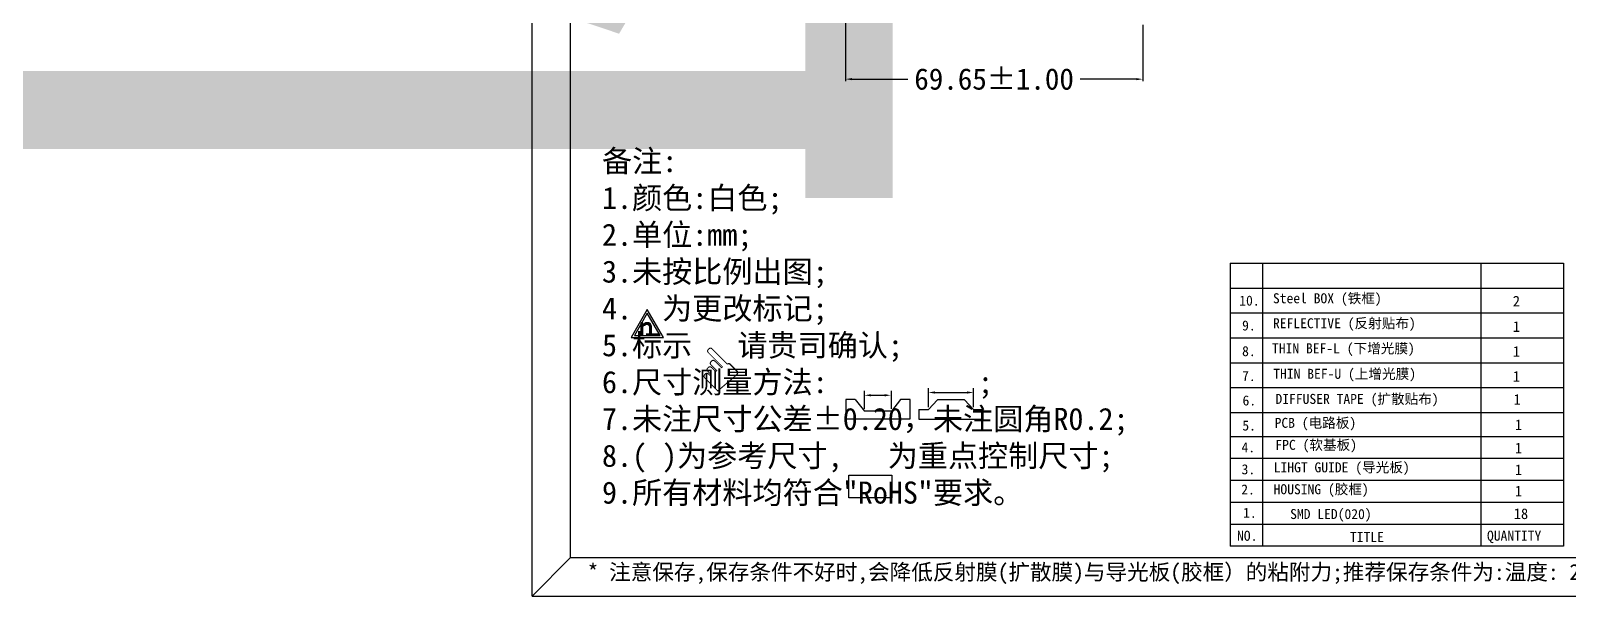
# Model space of a CAD drawing. Extents: x 23 to 280686, y -58 to 9807.
# Drawn here: x 142231.6 to 142592, y 3886.4 to 4018.8 of the extents above; entities that cross this region are included whole.
import ezdxf
from ezdxf.enums import TextEntityAlignment as Align

# ---------------------------------------------------------------- set-up
doc = ezdxf.new("R2010")
doc.units = 0
doc.header["$LTSCALE"] = 23.1
doc.header["$PDMODE"] = 35
doc.layers.get('0').update_dxf_attribs({"linetype": 'CONTINUOUS'})
doc.layers.get('Defpoints').update_dxf_attribs({"linetype": 'CONTINUOUS'})
for name, color, linetype in [('', 7, 'CONTINUOUS'), ('DIM', 130, 'CONTINUOUS'), ('OBJ-TEXT', 7, 'CONTINUOUS'), ('文字', 233, 'CONTINUOUS')]:
    doc.layers.add(name, color=color, linetype=linetype)
doc.styles.add('RD', font='ROMAND.shx', dxfattribs={"width": 0.8})
doc.styles.add('RS', font='txt.shx', dxfattribs={"width": 0.95})
doc.styles.get("Standard").update_dxf_attribs({"font": ''})
doc.styles.add('WMF-宋体3', font='')
doc.styles.add('宋体', font='')
doc.styles.get('Standard').set_extended_font_data('SimSun')
doc.styles.get('WMF-宋体3').set_extended_font_data('SimSun', bold=True)
doc.styles.get('宋体').set_extended_font_data('SimSun')
doc.dimstyles.new('ISO-25$0', dxfattribs={"dimtxt": 2.5, "dimasz": 1.5, "dimexe": 0.5, "dimexo": 0.5, "dimgap": 1, "dimtad": 2, "dimzin": 1, "dimdsep": 46, "dimtxsty": 'Standard', "dimcen": 2.5, "dimclrd": 3, "dimclre": 3, "dimclrt": 3, "dimadec": 0, "dimazin": 0, "dimtfac": 1, "dimtmove": 0, "dimatfit": 3, "dimfxl": 1, "dimtfillclr": 3, "dimtzin": 1, "dimarcsym": 0})

# ---------------------------------------------------------------- blocks, each defined once
blk = doc.blocks.new('变更标记')
at = {"layer": 'DIM', "color": 1}
for points in [[(0, 0), (-1.76, -3.05), (1.76, -3.05)], [(0, -0.4), (-1.41, -2.85), (1.41, -2.85)]]:
    blk.add_lwpolyline(points, close=True, dxfattribs=at)
at = {"layer": 'DIM', "style": 'RD'}
blk.add_attdef('1', text='', height=2, dxfattribs=at).set_placement((-0.14, -1.8), align=Align.MIDDLE)
blk = doc.blocks.new('2')
at = {"layer": 'OBJ-TEXT', "color": 4}
for p, q in [((2789.654, -465.823), (2789.654, -464.746)), ((2791.282, -465.823), (2791.282, -464.746)), ((2789.112, -465.268), (2788.539, -465.268)), ((2788.539, -465.268), (2788.539, -466.429)), ((2789.112, -465.268), (2789.654, -465.959)), ((2790.061, -465.013), (2790.875, -465.013)), ((2791.824, -465.268), (2791.282, -465.959)), ((2792.397, -465.268), (2791.824, -465.268)), ((2792.397, -466.429), (2792.397, -465.268)), ((2788.539, -466.429), (2792.397, -466.429)), ((2791.282, -465.959), (2789.654, -465.959))]:
    blk.add_line(p, q, dxfattribs=at)
for points in [[(2790.061, -464.945), (2790.061, -465.08), (2789.654, -465.013)], [(2790.875, -464.945), (2790.875, -465.08), (2791.232, -465.013)]]:
    blk.add_solid(points, dxfattribs=at)
blk = doc.blocks.new('2F')
at = {"layer": 'OBJ-TEXT', "color": 4}
for p, q in [((2794.691, -465.705), (2794.691, -464.574)), ((2795.098, -464.83), (2796.997, -464.83)), ((2797.403, -465.705), (2797.403, -464.574)), ((2794.691, -465.841), (2795.233, -465.268)), ((2796.861, -465.268), (2795.233, -465.268)), ((2796.861, -465.268), (2797.403, -465.841)), ((2794.13, -465.841), (2794.13, -466.429)), ((2794.13, -465.841), (2794.691, -465.841)), ((2794.13, -466.429), (2797.965, -466.429)), ((2797.403, -465.841), (2797.965, -465.841)), ((2797.965, -466.429), (2797.965, -465.841))]:
    blk.add_line(p, q, dxfattribs=at)
for points in [[(2795.098, -464.762), (2795.098, -464.897), (2794.691, -464.83)], [(2796.997, -464.762), (2796.997, -464.897), (2797.403, -464.83)]]:
    blk.add_solid(points, dxfattribs=at)
blk = doc.blocks.new('A$C5D5B2502')
at = {"color": 3, "lineweight": 9, "extrusion": (0, 0, -1), "insert": (0.313, 2.205), "char_height": 2.2, "width": 1.7931, "attachment_point": 1, "text_direction": (0.707107, -0.707107, 0), "style": 'RS'}
blk.add_mtext('\\fWingdings|b0|i0|c2|p2;E', dxfattribs=at)
blk = doc.blocks.new('3')
at = {"layer": 'DIM', "extrusion": (0, 0, -1), "xscale": 1.882916887164356, "yscale": 1.882916887164356, "zscale": -1.882916887163786, "rotation": 180}
blk.add_blockref('A$C5D5B2502', (-1621.2, 1416.43), dxfattribs=at)
blk = doc.blocks.new('*D79')
at = {"color": 3, "lineweight": -2, "transparency": 16777216}
for p, q in [((142422.58, 4066.38), (142422.58, 4006.97)), ((142492.24, 4020.16), (142492.24, 4006.97)), ((142424.08, 4007.47), (142437.2, 4007.47)), ((142490.74, 4007.47), (142477.62, 4007.47))]:
    blk.add_line(p, q, dxfattribs=at)
at = {"color": 3, "transparency": 16777216}
for points in [[(142424.08, 4007.72), (142424.08, 4007.22), (142422.58, 4007.47)], [(142490.74, 4007.72), (142490.74, 4007.22), (142492.24, 4007.47)]]:
    blk.add_solid(points, dxfattribs=at)
at = {"layer": 'Defpoints', "color": 0, "transparency": 16777216}
for p in [(142422.58, 4066.88), (142492.24, 4020.66), (142492.24, 4007.47)]:
    blk.add_point(p, dxfattribs=at)
at = {"color": 3, "transparency": 16777216, "insert": (142457.41, 4007.47), "char_height": 5, "attachment_point": 5, "style": '宋体'}
blk.add_mtext('69.65±1.00', dxfattribs=at)

msp = doc.modelspace()

# ---------------------------------------------------------------- linework, layer by layer
at = {"layer": '', "color": 1}
msp.add_lwpolyline([(142423.34, 3914.731), (142433.446, 3914.731), (142433.446, 3909.407), (142423.34, 3909.407)], close=True, dxfattribs=at)
at = {"color": 4}
for p, q in [((142349.1, 3886.374), (142349.1, 4266.357)), ((142358.147, 3895.421), (142358.147, 4257.31)), ((142512.707, 3964.38), (142512.707, 3898.069)), ((142512.707, 3964.38), (142590.867, 3964.38)), ((142520.355, 3964.38), (142520.355, 3898.069)), ((142571.486, 3964.38), (142571.486, 3898.069)), ((142590.867, 3964.38), (142590.867, 3898.069)), ((142512.707, 3958.549), (142590.867, 3958.549)), ((142512.707, 3952.717), (142590.867, 3952.717)), ((142512.707, 3946.885), (142590.867, 3946.885)), ((142512.707, 3941.053), (142590.867, 3941.053)), ((142512.707, 3935.221), (142590.867, 3935.221)), ((142512.707, 3929.389), (142590.867, 3929.389)), ((142512.707, 3923.769), (142590.867, 3923.769)), ((142590.867, 3918.629), (142512.707, 3918.629)), ((142590.867, 3913.489), (142512.707, 3913.489)), ((142590.867, 3908.349), (142512.707, 3908.349)), ((142590.867, 3903.209), (142512.707, 3903.209)), ((142590.867, 3898.069), (142512.707, 3898.069)), ((142358.147, 3895.421), (142349.1, 3886.374)), ((142358.147, 3895.421), (142576.452, 3895.421)), ((142358.147, 3895.421), (142901.093, 3895.421)), ((142349.1, 3886.374), (142910.141, 3886.374))]:
    msp.add_line(p, q, dxfattribs=at)

# ---------------------------------------------------------------- block references
at = {"color": 4, "ltscale": 5, "xscale": 2.150922220840584, "yscale": 2.150922220840584, "zscale": 2.150922220840584}
msp.add_blockref('变更标记', (142376.125, 3953.53), dxfattribs=at).add_auto_attribs({'1': 'n'})
at = {"color": 4, "ltscale": 5, "xscale": 2.551346119318168, "yscale": 2.551346119318168, "zscale": 2.551346119319531, "rotation": 270}
msp.add_blockref('3', (138788.929, 8085.38), dxfattribs=at)
at = {"color": 4, "ltscale": 5, "xscale": 3.915135583432857, "yscale": 3.915135583420579, "zscale": 3.915135583418457}
msp.add_blockref('2', (131505.123, 5754.025), dxfattribs=at)
at = {"layer": '文字', "lineweight": -2, "xscale": 3.915135583432857, "yscale": 3.915135583420579, "zscale": 3.915135583418457}
msp.add_blockref('2F', (131500.404, 5753.953), dxfattribs=at)

# ---------------------------------------------------------------- texts
at = {"color": 4}
msp.add_text('SMD LED(020)', height=2.34118, dxfattribs=at).set_placement((142536.354, 3905.444), align=Align.MIDDLE)
at = {"color": 4, "ltscale": 5, "insert": (142365.498, 3990.882), "char_height": 5.17526, "width": 275.77383, "attachment_point": 1, "style": 'WMF-宋体3'}
msp.add_mtext('备注:\\P1.{\\fSimSun|b0|i0|c134|p54;颜色:白色};\\P2.单位:mm;\\P3.未按比例出图;\\P4.  为更改标记;\\P5.{\\fSimSun|b0|i0|c134|p54;标示   请贵司确认;}\\P{\\fSimSun|b0|i0|c134|p2;6.尺寸测量方法:}          ;\\P7.{\\fSimSun|b0|i0|c134|p54;未注尺寸公差%%P0.20，未注圆角}R0.2;\\P8.( ){\\fSimSun|b0|i0|c134|p54;为参考尺寸,   为重点控制尺寸;\\P9.所有材料均符合"RoHS"要求。}', dxfattribs=at)
at = {"color": 4, "attachment_point": 1}
for s, insert, char_height, width in [('Steel BOX ({\\fSimSun|b0|i0|c134|p6;铁框})', (142522.768, 3957.324), 2.34118, 39.9243), ('10.', (142514.873, 3956.783), 2.3412, 29.1446), ('2', (142578.994, 3956.725), 2.489, 4.82549), ('9.', (142515.54, 3950.951), 2.3412, 29.1446), ('REFLECTIVE ({\\fSimSun|b0|i0|c134|p54;反射贴布})', (142522.775, 3951.477), 2.34118, 43.82221), ('1', (142578.994, 3950.772), 2.489, 4.82549), ('8.', (142515.54, 3944.942), 2.3412, 29.1446), ('{\\fSimSun|b0|i0|c134|p54;THIN BEF-L (下增光膜)}', (142522.549, 3945.596), 2.34118, 43.94795), ('1', (142578.994, 3944.94), 2.489, 4.82549), ('{\\fSimSun|b0|i0|c134|p54;THIN BEF-U (上增光膜)}', (142522.841, 3939.63), 2.34118, 48.97754), ('7.', (142515.54, 3939.11), 2.3412, 29.1446), ('1', (142578.994, 3939.108), 2.489, 4.82549), ('6.', (142515.643, 3933.389), 2.3412, 29.1446), ('DIFFUSER TAPE ({\\fSimSun|b0|i0|c134|p54;扩散贴布})', (142523.359, 3933.756), 2.34118, 55.25303), ('1', (142579.173, 3933.7), 2.489, 4.82549), ('PCB ({\\fSimSun|b0|i0|c134|p54;电路板})', (142523.158, 3928.151), 2.34118, 54.371), ('5.', (142515.596, 3927.529), 2.3412, 29.1446), ('1', (142579.495, 3927.756), 2.489, 4.82549), ('4.', (142515.401, 3922.401), 2.3412, 29.1446), ('FPC ({\\fSimSun|b0|i0|c134|p54;软基板})', (142523.339, 3922.993), 2.34118, 31.24827), ('1', (142579.495, 3922.337), 2.489, 4.82549), ('LIHGT GUIDE ({\\fSimSun|b0|i0|c134|p54;导光板})', (142522.95, 3917.727), 2.34118, 42.94205), ('3.', (142515.417, 3917.275), 2.3412, 29.1446), ('1', (142579.495, 3917.228), 2.489, 4.82549), ('2.', (142515.343, 3912.549), 2.3412, 29.1446), ('HOUSING ({\\fSimSun|b0|i0|c134|p54;胶框})', (142522.922, 3912.603), 2.34118, 31.24827), ('1', (142579.495, 3912.265), 2.489, 4.82549), ('1.', (142515.765, 3907.083), 2.3412, 29.1446), ('18', (142579.214, 3906.94), 2.4893, 4.82549), ('NO.', (142514.353, 3901.7), 2.3412, 5.9015), ('TITLE', (142540.821, 3901.4), 2.3412, 5.9015), ('QUANTITY', (142572.938, 3901.722), 2.3412, 16.44416)]:
    msp.add_mtext(s, dxfattribs=dict(at, insert=insert, char_height=char_height, width=width))
at = {"layer": 'DIM', "color": 0, "lineweight": 0, "insert": (142183.447, 4868.255), "char_height": 200, "width": 1.45717, "attachment_point": 1, "style": '宋体'}
msp.add_mtext('全贴图', dxfattribs=at)
at = {"layer": 'DIM', "color": 4, "insert": (142362.122, 3893.904), "char_height": 3.709545, "width": 368.38937, "attachment_point": 1}
msp.add_mtext('{\\C6;* 注意保存\\Ftxt|c134;,\\fSimSun|b0|i0|c134|p2;保存条件不好时\\Ftxt|c134;,\\fSimSun|b0|i0|c134|p2;会降低反射膜\\Ftxt|c134;(\\fSimSun|b0|i0|c134|p2;扩散膜\\Ftxt|c134;)\\fSimSun|b0|i0|c134|p2;与导光板\\Ftxt|c134;(\\fSimSun|b0|i0|c134|p2;胶框）的粘附力;推荐保存条件为:温度: 25%%DC%%P10%%DC,湿度:65%RH%%P20%RH.}', dxfattribs=at)

# ---------------------------------------------------------------- dimensions: what is measured, and where the dimension line sits
at = {"color": 3}
dim = msp.add_linear_dim(base=(142492.238, 4007.469), p1=(142422.585, 4066.884), p2=(142492.238, 4020.658), dimstyle='ISO-25$0', override={"dimtxt": 5, "dimgap": 1, "dimtad": 0, "dimtxsty": '宋体', "dimtol": 1, "dimlim": 0, "dimtp": 1, "dimtm": 1}, dxfattribs=at)
dim.commit()
dim.dimension.update_dxf_attribs({"geometry": '*D79', "text_midpoint": (142457.412, 4007.469)})

doc.saveas('drawing.dxf')
